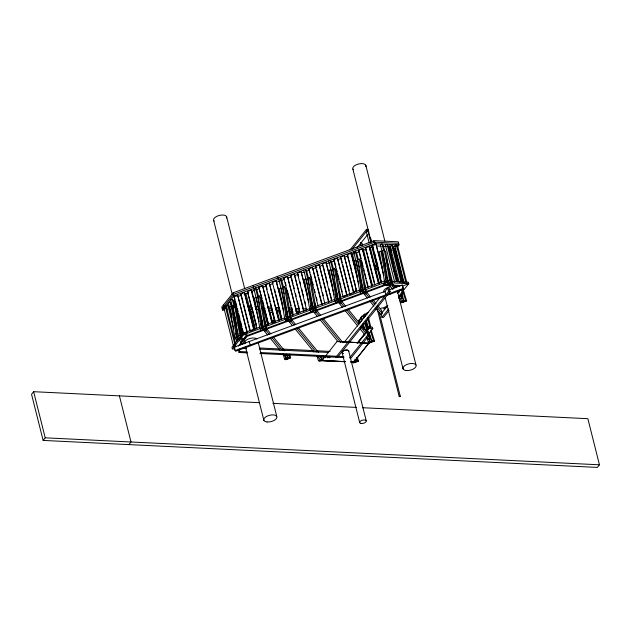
<?xml version="1.0" encoding="UTF-8"?>
<svg xmlns="http://www.w3.org/2000/svg" width="631" height="631" viewBox="0 0 631 631"><rect width="100%" height="100%" fill="white"/><g stroke="black" fill="none" stroke-linecap="round" stroke-linejoin="round"><path stroke-width="0.95" d="M361.342 245.774C359.047 242.225 362.557 241.018 362.375 245.388M361.658 242.525L360.616 242.903M399.242 396.654L400.275 396.268L399.242 396.654L377.409 309.75M329.421 357.745L329.737 357.674M327.528 357.706L327.986 357.28L327.379 357.469M325.399 357.335L325.982 357.28L325.47 357.58M328.025 357.304L327.497 357.588M259.167 402.681L33.632 391.693L31.55 394.304L43.137 440.422L597.368 467.413L599.45 464.802L587.863 418.684L362.502 407.713M43.137 440.422L45.219 437.819L33.632 391.693M373.591 240.916L374.238 242.769L373.591 240.916L233.186 292.784L221.812 306.989L222.585 310.066L224.549 310.16M222.199 308.527L233.573 294.322L374.719 242.178L398.634 243.345M222.585 310.066L233.959 295.86L375.106 243.716L399.021 244.875L398.248 241.807L374.333 240.64L375.106 243.716L373.97 245.136M233.312 301.318L235.126 299.055M128.921 444.603L131.003 442L119.417 395.874M238.865 338.705L231.956 347.35L232.342 348.888L235.166 349.022M240.577 336.575L243.321 333.144L259.554 327.15M232.342 348.888L239.835 339.517M240.963 338.113L243.708 334.682L260.84 328.349M243.156 339.336L246.2 335.534M238.195 346.222L241.594 341.978M239.89 345.441L241.72 343.161M243.542 340.874L247.202 336.315L263.813 330.179M247.32 352.895L239.046 352.492L239.804 351.546L239.149 348.951M349.968 249.986L366.501 229.337L368.299 229.424M352.193 249.229L366.887 230.875L366.501 229.337M357.004 247.88L367.416 234.874M353.904 292.547L356.302 289.55M375.027 266.156L376.817 263.916M388.775 248.985L390.565 246.745M375.413 267.694L377.803 264.712M389.161 250.523L390.952 248.283M377.59 266.992L375.8 269.232L377.409 268.64L378.718 270.242M389.548 252.061L391.338 249.821M392.537 248.33L393.728 246.831L399.021 244.875L397.175 247.186M394.714 250.262L395.945 248.724M321.865 360.624L345.094 361.705L321.865 360.624L337.033 341.521L368.914 343.24L337.033 341.521M364.631 288.328L384.468 281L384.855 282.538L383.151 284.668L389.579 284.975M344.218 342.286L380.319 297.193M384.602 291.837L387.663 288.02L389.256 288.099L390.124 291.554L337.506 357.28M335.913 357.209L388.53 291.483L387.663 288.02M366.461 329.879L368.796 326.968L372.377 327.142L372.763 328.68L368.543 333.957M357.107 343.256L364.41 334.13M387.418 305.388L385.596 307.668L383.908 307.794A22.921 11.011 -14.1 0 0 380.722 308.267M357.816 342.696L364.395 334.477M366.832 331.433L369.174 328.506L368.796 326.968M386.771 306.532L384.295 309.624L383.908 308.086M398.382 292.019L399.518 290.607M402.349 287.073L403.477 285.654L408.77 283.698L408.391 282.16L391.401 281.339M357.785 342.972L366.942 331.535L368.536 331.614L369.403 335.069L351.096 357.943L349.495 357.864M387.813 305.459L381.1 313.852L381.968 317.314L383.561 317.385L389.059 310.523M397.585 293.257L400.022 290.205M350.11 357.107L367.81 334.99L366.942 331.535M381.968 317.314L388.68 308.922M398.453 296.72L402.113 292.137L401.466 289.542M403.004 290.907L408.77 283.698L391.788 282.869L393.121 284.502M398.824 298.321L403.706 292.216L402.838 288.761M350.828 361.918L353.794 362.123L368.922 343.075L353.762 362.17L350.86 362.036M328.017 357.398L327.473 357.69M329.461 357.588L329.981 357.375M327.907 357.651L327.923 357.256M231.206 306.461L229.55 307.1L234.874 337.388L236.373 339.801L238.037 339.186L236.538 336.773L231.206 306.461L232.713 308.882L237.043 333.507M232.878 305.877L234.535 305.23L236.033 307.652L241.365 337.964L239.701 338.571L238.202 336.157L232.878 305.877L233.88 307.486M259.483 296.018L257.827 296.657L263.151 326.937L264.657 329.358L266.321 328.743L260.989 298.431L259.483 296.018L264.815 326.322L266.321 328.743M281.11 288.028L279.454 288.667L284.778 318.947L286.277 321.368L287.941 320.753L287.61 318.86M284.439 286.797L282.783 287.436L288.107 317.716L289.605 320.138L291.27 319.523L285.938 289.219L284.439 286.797L289.771 317.101L291.27 319.523M309.442 277.561L307.786 278.2L313.11 308.48L314.617 310.902L316.281 310.286L310.949 279.975L309.442 277.561L314.774 307.865L316.281 310.286M334.398 268.341L332.742 268.98L338.066 299.26L339.565 301.681L341.229 301.066L335.897 270.762L334.398 268.341L339.73 298.644L341.229 301.066M359.347 259.12L357.69 259.759L363.014 290.047L364.521 292.461L366.177 291.845L360.853 261.542L359.347 259.12L364.679 289.432L366.177 291.845M386.803 278.176L382.473 253.552L380.974 251.13L379.318 251.769L384.642 282.057L386.14 284.471L387.805 283.855L386.306 281.442L385.446 278.026L387.103 277.411L387.978 280.866L393.996 288.241M384.303 249.9L382.638 250.546L387.97 280.827L389.469 283.24L391.133 282.625L385.801 252.321L384.303 249.9L389.635 280.211L391.133 282.625M368.827 232.058L367.944 230.97L366.28 231.585L369.143 242.974M243.258 333.76L233.888 296.475L237.635 295.095L247.352 332.143M250.018 331.259L240.648 293.975L244.394 292.595L254.112 329.65M268.207 324.539L258.844 287.255L262.583 285.875L272.3 322.922M274.966 322.047L265.604 284.762L269.342 283.374L279.06 320.43M293.163 315.319L283.792 278.034L287.539 276.654L297.256 313.71M299.914 312.826L290.552 275.542L294.298 274.162L304.008 311.209M318.111 306.106L308.748 268.822L312.487 267.434L322.204 304.489M324.87 303.606L315.508 266.321L319.247 264.941L328.964 301.989M345.307 296.057L343.067 296.885L333.696 259.601L337.443 258.221L347.16 295.269M352.066 293.557L349.819 294.385L340.456 257.101L344.195 255.721L353.912 292.776M368.015 287.665L358.653 250.381L362.391 249L372.109 286.048M374.775 285.173L365.404 247.888L369.151 246.5L378.868 283.556M256.817 328.822L247.455 291.538L251.193 290.15L251.785 290.875L256.825 310.957M281.765 319.601L272.403 282.317L276.149 280.937L282.262 303.645M306.721 310.381L297.359 273.097L301.097 271.716L307.455 295.387M331.669 301.168L322.307 263.884L326.053 262.496L332.647 287.121M356.625 291.948L347.255 254.664L351.002 253.283L351.593 254.001M381.574 282.727L372.211 245.443L375.95 244.063L382.552 268.688M237.753 296.578L241.413 295.229M244.15 294.22L248.724 292.524M251.469 291.514L254.214 290.497M256.052 289.818L259.743 288.454M262.52 287.428L266.219 286.064M269.91 284.699L272.687 283.674M276.378 282.309L280.077 280.945M281 280.606L284.684 279.241M288.359 277.885L291.12 276.859M294.803 275.502L298.487 274.146M301.247 273.12L304.008 272.103M306.769 271.078L309.529 270.06M312.29 269.043L316.896 267.339M319.657 266.321L322.417 265.304M326.101 263.939L334.383 260.879M338.066 259.522L340.827 258.497M344.51 257.14L348.194 255.776M350.954 254.758L354.638 253.402M356.476 252.715L359.236 251.698M362.92 250.341L366.603 248.977M369.364 247.959L373.047 246.595M235.82 309.6L233.659 300.995L232.326 299.362L230.662 299.977L235.702 320.059M384.807 251.422L383.364 245.68L382.039 244.055L380.375 244.67L385.896 266.661M236.87 325.809L231.348 303.826L230.015 302.194L228.351 302.809L231.238 314.285M397.214 281.268L388.325 245.901L387 244.268L385.336 244.883L394.698 282.167M235.702 344.021L226.079 305.649L227.744 305.033L229.077 306.666L231.956 318.134M391.535 244.489L389.871 245.104L399.242 282.388L400.898 281.773L391.535 244.489L392.868 246.122L401.994 282.451M227.057 309.608L225.724 307.975L224.06 308.591L233.431 345.875M406.885 282.838L397.759 246.508L396.426 244.883L394.761 245.491L404.124 282.775M397.901 281.765L390.218 251.177L391.875 250.562M279.391 319.783L277.23 311.186L278.894 310.57L280.227 312.195M313.433 306.516L312.25 305.065L310.586 305.68L311.454 309.135L312.952 311.517L311.288 312.124L309.789 309.711L304.457 279.43L306.122 278.784L311.446 309.095L317.503 316.541M363.338 288.075L362.155 286.624L360.49 287.239L361.358 290.702L362.857 293.076L361.192 293.691L359.686 291.27L354.362 260.989L356.026 260.351L361.35 290.654L367.337 298.021M296.365 312.116L298.029 311.501L298.92 312.582M265.722 324.87L284.526 317.921M310.373 308.37L290.67 315.65L289.424 310.925M315.626 306.437L334.43 299.48M360.277 289.937L340.574 297.217L339.092 291.538M244.008 333.483L246.248 332.655M250.759 330.983L253.007 330.155M234.874 337.388L239.867 335.542L241.365 337.964M259.822 328.167L261.329 330.589L262.993 329.974L261.486 327.552L256.162 297.248L254.498 297.887L259.822 328.167L264.815 326.322M284.778 318.947L289.771 317.101M309.789 309.711L314.774 307.865M334.738 300.49L336.236 302.912L337.9 302.296L336.402 299.875L331.07 269.571L329.414 270.21L334.738 300.49L339.73 298.644M359.686 291.27L364.679 289.432M384.642 282.057L389.635 280.211M285.811 319.128L265.209 326.74L266.542 328.365L288.935 320.098M290.157 317.519L309.868 310.239M315.114 308.299L335.716 300.687M340.062 299.086L360.664 291.475M365.917 289.534L384.855 282.538M246.587 335.739L263.048 329.658M313.883 310.878L291.49 319.152L290.607 318.063M316.446 309.931L338.839 301.657M363.787 292.437L341.395 300.711L340.511 299.63M384.634 284.739L366.351 291.498L365.459 290.41M266.574 329.153L288.722 320.974M291.49 319.949L313.639 311.769M316.407 310.744L339.478 302.217M341.324 301.539L364.395 293.013M366.24 292.334L384.697 285.52L390.36 285.788M264.515 331.196L266.172 330.581L265.738 328.854M289.463 321.976L291.128 321.36L290.473 318.765M314.412 312.763L316.076 312.148L315.642 310.413M339.368 303.543L341.032 302.927L340.377 300.332M364.316 294.322L365.98 293.707L365.546 291.979M241.081 342.278L242.746 341.663L241.878 338.208M388.664 290.015L402.192 285.023L403.651 289.203L387.118 295.316M235.055 350.552L385.833 294.843L384.965 291.38L234.188 347.089L235.055 350.552L235.647 351.27L384.76 296.184M388.191 293.975L403.059 288.477L403.651 289.203M400.299 298.605L401.963 297.99L401.095 294.535L402.87 296.704M399.021 297.367L400.472 302.044L402.136 301.429L403.217 302.17L406.664 300.963L403.177 289.747M401.592 293.352L403.919 300.837L405.583 300.222L406.664 300.963M402.641 300.301L403.217 302.17L401.553 302.785L400.472 302.044M284.415 355.561L286.08 354.945L289.037 358.574L287.373 359.189L283.169 354.038M284.589 359L286.253 358.384L287.334 359.134L285.669 359.741L284.589 359L283.138 354.322M287.917 357.769L289.582 357.154L290.662 357.903L288.998 358.518L287.917 357.769L286.75 354.03M368.141 338.776L369.805 338.161L368.938 334.698L370.712 336.875M318.418 360.648L320.083 360.033L321.163 360.774L319.499 361.389L318.418 360.648L316.959 355.971M320.871 356.61L321.739 359.418L323.403 358.802L322.536 355.994M368.323 342.207L369.979 341.6L371.067 342.341L369.403 342.956L368.323 342.207L366.863 337.53M371.809 340.992L373.473 340.377L374.554 341.119L372.889 341.734L371.809 340.992L369.19 332.569M355.726 361.074L357.391 360.459L358.471 361.2L356.815 361.815L355.726 361.074L355.15 359.205M392.001 262.457L393.673 261.873M273.247 322.496L272.663 320.619L274.343 320.035L274.919 321.913M366.887 230.875L368.685 230.962M376.305 245.987L381.14 246.224M383.08 246.319L390.826 246.689M392.482 285.117L400.732 285.52M393.192 285.93L399.802 286.253M388.53 291.483L390.124 291.554M402.113 292.137L403.706 292.216M236.649 295.994L233.959 295.86L233.186 292.784M249.008 306.098L250.964 306.193M254.892 306.382L256.849 306.477M261.747 306.721L263.711 306.816M267.631 307.005L271.551 307.194M275.471 307.384L279.399 307.581M288.217 308.007L292.137 308.196M296.057 308.393L298.999 308.535M302.919 308.725L306.84 308.914M249.395 307.636L252.337 307.778M262.133 308.259L265.075 308.401M268.017 308.543L271.937 308.733M275.857 308.922L279.785 309.119M289.582 309.592L292.524 309.734M295.466 309.876L299.386 310.073M303.306 310.263L305.27 310.357M227.231 308.078L224.289 307.936L223.524 304.86M249.781 309.174L251.737 309.269M255.658 309.458L257.622 309.553M262.52 309.797L264.484 309.892M268.404 310.081L272.324 310.271M276.244 310.46L280.164 310.649M288.99 311.083L292.91 311.272M295.852 311.414L299.772 311.611M251.012 311.446L252.976 311.54M269.642 312.353L272.584 312.495M290.228 313.355L292.185 313.449M369.174 328.506L372.763 328.68M367.81 334.99L369.403 335.069M235.978 346.845L234.046 346.75L233.659 345.22M259.317 347.981L279.983 348.975M281.947 349.069L313.418 350.599M316.368 350.749L330.139 351.42M242.612 348.265L246.295 348.438M259.775 349.101L328.002 352.421M239.804 351.546L247.163 351.901M260.642 352.555L336.67 356.263M338.263 356.334L343.8 356.61M259.885 353.502L343.966 357.596M345.07 361.587L321.905 360.569M350.868 361.871L353.762 362.013M272.947 403.351L356.594 407.421M45.219 437.819L599.45 464.802M366.461 329.556L365.191 329.311A22.921 11.011 -14.1 0 1 363.669 328.846M365.578 330.849L366.848 331.094L364.907 323.143M394.864 286.908L395.385 287.066A6.775 3.258 -14.1 0 1 396.181 287.547M403.919 300.837L404.999 301.579M353.904 361.681L354.985 362.423L353.321 363.038L352.24 362.297M272.663 320.619L273.751 321.368M321.739 359.418L322.827 360.159M390.218 251.177L391.102 252.258M389.619 253.339L390.952 254.963L392.868 262.614M372.211 245.443L373.765 249.994M365.404 247.888L367.439 254.348M390.061 281.032L395.582 287.783M398.027 290.781L399.257 292.279M400.125 295.742L404.921 301.61M392.947 289.605L386.314 281.481L380.974 251.13M399.076 297.106L403.256 302.225M358.653 250.381L359.244 251.106M390.124 294.204L389.098 291.751M354.488 252.747L353.605 251.659L362.486 287.042M347.255 254.664L349.771 263.032M340.456 257.101L341.048 257.827M365.554 290.796L370.555 296.909M372.968 299.867L375.989 303.566M377.803 305.79L381.432 310.223L382.078 312.818M369.001 297.406L363.022 290.086L362.155 286.624M371.422 300.364L375.043 304.805M376.857 307.029L382.299 313.686L380.635 314.301L375.8 308.378M369.758 300.979L373.986 306.161M333.696 259.601L334.288 260.327M322.307 263.884L322.898 264.602M315.508 266.321L316.099 267.047M340.164 299.465L345.67 306.216M348.123 309.214L359.757 323.458M361.587 325.706L367.1 332.45M344.092 306.674L338.074 299.307L337.206 295.844L335.542 296.46L336.41 299.922L342.428 307.289M346.537 309.671L358.787 324.665M360.624 326.913L366.13 333.665M367.968 335.913L372.763 341.781L371.099 342.396L366.919 337.277M344.873 310.286L357.738 326.03M360.183 329.027L365.081 335.029M308.748 268.822L310.058 272.411M297.359 273.097L298.668 276.693M290.552 275.542L291.143 276.268M315.65 309.229L320.761 315.484M323.23 318.513L342.98 342.696M319.168 315.926L313.118 308.527L312.25 305.065M321.636 318.947L340.764 342.373M354.914 359.694L356.689 361.863L355.024 362.478L353.841 361.035M319.972 319.562L337.869 341.474M283.792 278.034L284.384 278.76M272.403 282.317L272.994 283.043M292.469 312.968L291.585 311.88L292.539 315.705M265.604 284.762L266.195 285.48M317.354 350.812L318.639 352.39M290.702 318.45L295.765 324.649M298.218 327.647L318.418 352.39M321.479 357.13L321.534 357.596M294.188 325.115L288.17 317.74L287.302 314.285L285.638 314.901L286.506 318.355L292.524 325.73M296.633 328.112L316.226 352.098M294.977 328.727L313.954 351.964M258.844 287.255L262.078 298.495M277.23 311.186L278.121 312.266M253.796 288.533L254.679 289.621M268.561 310.066L269.894 311.69L272.773 323.167M247.455 291.538L252.605 310.428M240.648 293.975L241.239 294.701M283.524 349.164L284.818 350.741M265.754 327.663L270.904 333.973M273.389 337.025L284.589 350.726M249.426 309.135L250.759 310.76L255.326 328.925M269.287 334.391L263.214 326.961L262.346 323.498L260.682 324.113L261.55 327.576L267.623 335.006M271.772 337.435L282.341 350.379M270.107 338.05L280.061 350.237M233.888 296.475L234.48 297.201M226.079 305.649L226.971 306.737M250.546 345.772L249.087 341.584M242.075 338.184L243.369 339.762L247.297 334.856L243.708 334.682L243.321 333.144M240.758 336.836L244.844 341.844M244.528 343.848L238.266 336.181L237.398 332.718L235.734 333.334L236.601 336.796L242.864 344.463M245.238 347.373L246.429 348.825M287.941 320.753L286.442 318.332L281.276 288.974M288.706 317.117L288.501 316.754L288.651 317.33M287.752 355.6L287.894 356.176L287.633 355.576M402.972 291.806L405.583 300.222M392.293 263.395L397.814 281.181M371.067 329.895L374.554 341.119M370.563 331.023L373.473 340.377M363.661 314.782L364.537 317.59M365.704 321.329L368.031 328.822M369.111 338.792L369.979 341.6M360.758 317.874L361.634 320.682M362.793 324.429L364.245 329.106M357.312 357.461L358.471 361.2M356.523 357.651L357.391 360.459M323.324 355.805L323.908 357.674M289.503 354.157L290.662 357.903M288.706 354.354L289.582 357.154M285.386 355.576L286.253 358.384M396.426 244.883L405.788 282.16M403.461 282.089L395.29 249.584L393.965 247.959L402.61 282.373M402.192 285.023L403.059 288.477M395.511 273.136L397.672 281.741M393.46 268.632L394.178 271.504M387 244.268L396.363 281.552M365.783 165.156L384.847 241.066M397.388 291.001L415.987 365.026M397.207 290.97L397.64 292.705M386.487 258.111L392.49 282.018M382.039 244.055L383.719 250.744M388.278 268.916L391.883 283.256M390.502 282.759L390.936 284.494L389.272 285.102L388.838 283.374M375.95 244.063L383.877 275.613M384.311 283.982L384.697 285.52M374.246 251.903L378.805 270.068M379.286 271.977L380.73 277.719M370.468 237.343L371.422 241.145M372.85 246.839L373.804 250.633M374.278 252.534L375.713 258.229M376.186 260.122L376.904 262.969M379.286 272.458L380.714 278.153M352.887 169.124L371.241 242.194M372.195 245.987L381.25 282.049M385.21 297.816L403.091 369.001M367.944 230.97L370.807 242.359M371.762 246.153L376.526 265.138M377.48 268.932L380.816 282.223M370.097 246.768L379.389 283.784M385.115 306.563L385.588 308.456M369.151 246.5L378.513 283.784M367.92 256.257L369.364 261.991M369.845 263.908L374.404 282.073M363.338 249.206L372.456 285.496M379.168 312.235L400.275 396.268M362.391 249L371.754 286.285M359.725 253.015L361.161 258.757M361.642 260.666L363.085 266.4M363.566 268.317L364.284 271.18M364.765 273.097L366.209 278.831M366.682 280.74L368.125 286.482M358.274 259.365L356.594 252.676L355.269 251.043L359.347 267.299M364.521 284.226L365.483 288.051M352.382 253.701L356.215 268.964M368.433 317.598L370.823 327.134M351.53 253.977L357.359 276.946M366.382 313.102L366.863 315.011M367.581 317.874L369.971 327.41M351.002 253.283L358.684 283.871M368.267 327.623L368.37 328.002L366.398 320.398M364.718 313.717L365.436 316.581M363.835 315.216L364.316 317.125M365.515 321.905L367.439 329.556M350.252 264.949L351.696 270.683M352.169 272.592L353.612 278.334M354.094 280.243L355.537 285.977M356.018 287.894L356.736 290.757M362.983 315.492L363.708 318.363M361.326 316.107L362.281 319.933M363.243 323.758L364.686 329.5M363.495 325.738L364.213 328.601M360.482 317.417L361.437 321.234M362.399 325.06L363.361 328.885M344.195 255.721L353.565 293.005M359.244 319.736L360.017 322.812M358.637 320.974L359.354 323.845M341.284 258.781L342.247 262.606M342.728 264.523L345.37 275.037M345.851 276.946L347.295 282.688M347.768 284.597L349.211 290.331M337.443 258.221L346.805 295.505M334.533 261.281L335.968 267.016M336.449 268.932L337.175 271.795M337.648 273.712L339.092 279.446M339.573 281.355L341.016 287.097M341.497 289.006L342.215 291.877M333.562 269.54L331.646 261.889L330.313 260.264L334.635 277.474M328.648 260.879L337.538 296.255M348.651 350.844L366.225 420.798M326.053 262.496L334.217 295M323.135 265.564L324.579 271.298M325.06 273.207L326.503 278.949M326.984 280.858L327.702 283.729M328.901 288.509L329.619 291.372M330.1 293.289L331.543 299.023M359.717 422.644L342.144 352.69A3.392 1.625 -14.1 0 1 345.307 350.118A3.392 1.625 -14.1 0 1 348.683 351.357M319.247 264.941L328.609 302.225M316.817 269.918L318.261 275.652M318.734 277.561L320.177 283.295M320.658 285.212L321.376 288.075M322.583 292.863L323.301 295.726M312.487 267.434L321.857 304.718M310.539 274.327L311.982 280.061M312.463 281.97L313.181 284.841M314.38 289.621L315.098 292.484M316.305 297.264L317.022 300.135M308.614 278.76L306.69 271.109L305.365 269.484L309.442 285.74M314.617 302.667L315.823 307.447M303.7 270.092L312.582 305.475M301.097 271.716L308.78 302.312M299.867 281.473L300.585 284.336M301.792 289.116L302.509 291.987M302.99 293.896L303.708 296.767M304.907 301.547L305.633 304.418M294.298 274.162L303.661 311.446M291.625 278.176L293.068 283.911M293.549 285.827L294.267 288.69M295.466 293.47L296.184 296.341M297.39 301.121L298.108 303.992M298.589 305.901L299.307 308.772M298.029 311.501L298.51 313.41M287.539 276.654L296.901 313.938M285.346 282.585L286.064 285.457M287.271 290.236L291.112 305.53M291.593 307.439L293.029 313.181M283.422 287.026L281.741 280.33L280.409 278.697L284.25 293.999M290.031 313.623L290.512 315.532M278.358 277.774L287.633 314.695M286.797 311.651L287.515 314.514M277.238 276.512L277.624 278.05M276.149 280.937L283.587 310.57M274.674 289.732L275.4 292.603M275.873 294.511L281.663 317.929M278.894 310.57L281.055 319.168M269.342 283.374L278.705 320.658M266.432 286.442L267.15 289.306M268.356 294.085L270.273 301.736M270.754 303.645L275.321 321.81M272.071 310.909L274.95 322.378M262.583 285.875L271.953 323.159M262.559 300.411L263.995 306.145M264.476 308.054L267.118 318.576M267.599 320.485L268.561 324.31M268.475 324.847L265.115 311.462L263.782 309.829L267.623 325.131M258.71 297.193L256.785 289.55L255.46 287.917L259.538 304.174M264.042 318.095L265.959 325.738M253.023 285.457L262.685 323.916M260.201 314.38L262.599 323.94M251.193 290.15L259.12 321.7M252.55 309.979L253.268 312.85M253.749 314.759L255.192 320.493M255.673 322.409L256.391 325.273M253.086 312.337L254.53 318.071M255.011 319.988L256.446 325.722M226.576 216.583L244.694 288.698M245.885 293.447L254.94 329.5M258.189 342.428L276.78 416.452M249.671 310.089L250.389 312.96M250.87 314.869L252.313 320.603M252.794 322.52L254.23 328.254M244.394 292.595L253.757 329.879M241.72 296.617L243.164 302.352M243.645 304.26L248.204 322.425M248.685 324.342L250.128 330.076M237.635 295.095L246.997 332.379M235.442 301.026L236.885 306.761M237.366 308.669L238.084 311.54M238.565 313.449L240.009 319.183M240.49 321.1L241.925 326.834M242.407 328.743L243.369 332.569M245.199 343.469L245.049 341.276A6.775 3.258 -14.1 0 1 250.996 338.24A6.775 3.258 -14.1 0 1 256.975 338.973M237.824 314.853L238.786 318.679M239.267 320.587L239.985 323.458M241.184 328.238L241.91 331.109M213.68 220.558L232.279 294.567M233.707 300.261L235.134 305.956M237.516 315.445L242.288 334.422M245.451 347.011L263.892 420.427M236.302 311.509L242.304 335.416M242.982 338.224L243.503 340.196M237.698 318.008L242.02 335.211M232.326 299.362L234.006 306.059M238.092 322.315L241.452 335.7M230.015 302.194L231.459 307.928M233.856 317.488L237.942 333.744M227.744 305.033L233.746 328.932M236.152 338.492L236.87 341.363M238.392 349.897L239.046 352.492M225.724 307.975L235.095 345.26M359.023 271.291L361.855 287.397M334.406 282.404L336.907 296.609M335.905 301.019L336.236 302.912M309.789 293.518L311.951 305.83M283.942 298.021L286.774 314.12M285.946 319.475L286.277 321.368M259.325 309.135L261.991 324.287M262.662 328.073L262.993 329.974M234.535 305.23L239.867 335.542M343.154 353.526A3.392 1.625 -14.1 0 1 342.523 353.234M342.176 352.808A3.392 1.625 -14.1 0 1 345.338 350.237A3.392 1.625 -14.1 0 1 348.706 351.475M343.122 353.407A3.392 1.625 -14.1 0 1 342.491 353.115M358.321 322.062A22.921 11.011 -14.1 0 1 368.575 312.298M375.177 309.64A22.921 11.011 -14.1 0 1 376.746 309.182M353.384 169.731A6.775 3.258 -14.1 0 1 358.558 163.981A6.775 3.258 -14.1 0 1 365.799 166.631M383.782 292.121A6.775 3.258 -14.1 0 1 390.195 286.813M214.177 221.165A6.775 3.258 -14.1 0 1 219.359 215.408A6.775 3.258 -14.1 0 1 226.592 218.066M319.901 356.594L318.237 357.209L321.195 360.829L322.859 360.214L319.901 356.594M406.254 370.531A6.775 3.258 -14.1 0 0 416.16 365.735A6.775 3.258 -14.1 0 0 406.198 364.773A6.775 3.258 -14.1 0 0 406.254 370.531M267.055 421.958A6.775 3.258 -14.1 0 0 276.954 417.162A6.775 3.258 -14.1 0 0 266.992 416.2A6.775 3.258 -14.1 0 0 267.055 421.958M360.956 423.425A3.392 1.625 -14.1 0 0 366.256 421.311A3.392 1.625 -14.1 0 0 361.697 420.427A3.392 1.625 -14.1 0 0 360.956 423.425"/></g></svg>
